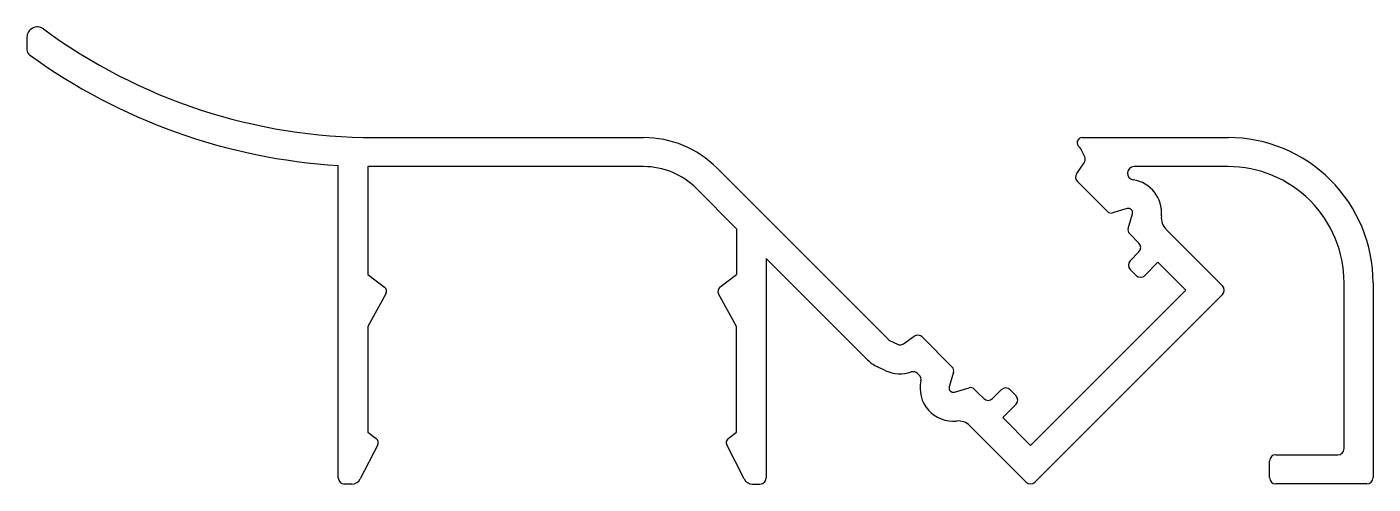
# Model space of a CAD drawing. Extents: x 475.6 to 540.6, y 448.9 to 471.
import ezdxf

# ---------------------------------------------------------------- set-up
doc = ezdxf.new("R2010")
doc.units = 0
doc.layers.get('0').update_dxf_attribs({"linetype": 'CONTINUOUS'})

msp = doc.modelspace()

# ---------------------------------------------------------------- linework, layer by layer
for p, q in [((475.624, 470.472), (475.624, 469.875)), ((492.403, 465.636), (505.403, 465.636)), ((526.581, 465.636), (533.624, 465.636)), ((526.699, 464.712), (526.517, 465.094)), ((490.659, 449.227), (490.659, 464.29)), ((492.089, 464.236), (492.089, 459.027)), ((505.403, 464.236), (492.089, 464.236)), ((508.939, 464.171), (517.219, 455.891)), ((526.315, 463.899), (526.674, 464.411)), ((533.624, 464.236), (529.086, 464.236)), ((527.799, 462.064), (526.349, 463.515)), ((509.889, 461.241), (507.949, 463.182)), ((528.755, 462.209), (528.047, 462.001)), ((528.795, 461.253), (529.003, 461.961)), ((509.889, 461.241), (509.889, 459.027)), ((529.319, 460.545), (528.858, 461.006)), ((530.633, 461.211), (533.35, 458.494)), ((511.32, 459.811), (511.32, 449.227)), ((516.217, 454.914), (511.32, 459.811)), ((528.895, 459.696), (529.319, 460.121)), ((530.238, 459.626), (529.602, 458.989)), ((531.582, 458.282), (530.238, 459.626)), ((492.089, 459.027), (492.889, 458.427)), ((509.089, 458.427), (509.889, 459.027)), ((529.178, 458.989), (528.895, 459.272)), ((524.087, 450.787), (531.582, 458.282)), ((539.224, 450.636), (539.224, 458.636)), ((540.624, 458.636), (540.624, 449.236)), ((492.958, 458.107), (492.089, 456.527)), ((509.889, 456.527), (509.02, 458.107)), ((533.35, 458.07), (524.299, 449.019)), ((492.089, 456.527), (492.089, 451.427)), ((509.889, 451.427), (509.889, 456.527)), ((517.274, 455.852), (517.656, 455.67)), ((517.957, 455.695), (518.469, 456.053)), ((518.853, 456.02), (520.304, 454.569)), ((517.09, 454.39), (516.688, 454.581)), ((518.709, 454.185), (518.634, 454.259)), ((520.367, 454.322), (520.159, 453.614)), ((520.407, 453.365), (521.115, 453.574)), ((521.362, 453.51), (521.557, 453.317)), ((521.557, 453.317), (521.824, 453.05)), ((522.248, 453.05), (522.673, 453.474)), ((523.097, 453.474), (523.38, 453.191)), ((523.38, 452.767), (522.743, 452.13)), ((522.743, 452.13), (524.087, 450.787)), ((492.089, 451.427), (492.489, 451.127)), ((509.489, 451.127), (509.889, 451.427)), ((523.875, 449.019), (521.158, 451.736)), ((492.562, 450.813), (491.722, 449.176)), ((510.256, 449.176), (509.417, 450.813)), ((535.624, 449.236), (535.624, 450.036)), ((535.924, 450.336), (538.924, 450.336)), ((491.316, 448.927), (490.959, 448.927)), ((510.663, 448.927), (511.02, 448.927)), ((540.324, 448.936), (535.924, 448.936))]:
    msp.add_line(p, q)
for centre, radius, start, end in [((476.124, 470.472), 0.5, 53.70363, 180), ((492.403, 492.636), 27, 233.70406, 270), ((475.924, 469.875), 0.3, 180, 234.095), ((492.403, 492.636), 28.4, 234.095, 266.47888), ((505.403, 460.636), 5, 45.00081, 89.9992), ((526.581, 465.386), 0.25, 89.9967, 236.98464), ((533.624, 458.636), 7, 359.99948, 90.00051), ((526.335, 465.008), 0.201, 25.51507, 56.8057), ((505.403, 460.636), 3.6, 45.00088, 89.99973), ((526.404, 464.585), 0.321, 327.11894, 23.36025), ((529.086, 463.917), 0.319, 90.00005, 261.72618), ((533.624, 458.636), 5.6, 359.99953, 90.00063), ((526.561, 463.727), 0.3, 145.05374, 224.94626), ((528.81, 462.016), 1.601, 354.27264, 81.72618), ((528.81, 462.016), 0.201, 344.01332, 105.98668), ((527.981, 462.261), 0.268, 227.20819, 284.18135), ((531.199, 461.777), 0.8, 174.27264, 224.99994), ((529.054, 461.188), 0.268, 165.88553, 222.76787), ((529.107, 460.333), 0.3, 315.02372, 44.97627), ((529.107, 459.484), 0.3, 135.02373, 224.97628), ((529.39, 459.201), 0.3, 225.0216, 314.97717), ((492.739, 458.227), 0.25, 331.19548, 53.11497), ((509.239, 458.227), 0.25, 126.88503, 208.80452), ((533.138, 458.282), 0.3, 315.02372, 44.97627), ((517.362, 456.032), 0.201, 224.71833, 244.13593), ((517.783, 455.964), 0.321, 246.63975, 302.88106), ((518.641, 455.807), 0.3, 45.05374, 124.94626), ((517.421, 456.119), 1.703, 225.02013, 244.50109), ((517.784, 455.959), 1.715, 246.15211, 288.48029), ((520.108, 454.387), 0.268, 345.81865, 42.79181), ((518.422, 454.047), 0.3, 45.00266, 108.48029), ((518.497, 453.973), 0.3, 347.40096, 45.00266), ((520.351, 453.558), 1.6, 167.40096, 275.76274), ((520.352, 453.558), 0.201, 164.01331, 285.98669), ((521.181, 453.314), 0.268, 47.20819, 104.18135), ((522.885, 453.262), 0.3, 45.02373, 134.97627), ((523.167, 452.979), 0.3, 315.02372, 44.97627), ((522.036, 453.262), 0.3, 225.02372, 314.97628), ((520.592, 451.17), 0.8, 44.9999, 95.76274), ((492.339, 450.927), 0.25, 332.86928, 53.11641), ((509.639, 450.927), 0.25, 126.88359, 207.13073), ((538.924, 450.636), 0.3, 270, 0), ((535.924, 450.036), 0.3, 90, 180), ((490.959, 449.227), 0.3, 180, 270), ((491.316, 449.384), 0.457, 270, 332.85703), ((510.663, 449.384), 0.457, 207.14297, 270), ((511.02, 449.227), 0.3, 270, 0), ((535.924, 449.236), 0.3, 180, 270), ((540.324, 449.236), 0.3, 270, 0), ((524.087, 449.231), 0.3, 225.02283, 314.9784)]:
    msp.add_arc(centre, radius, start, end)

doc.saveas('drawing.dxf')
